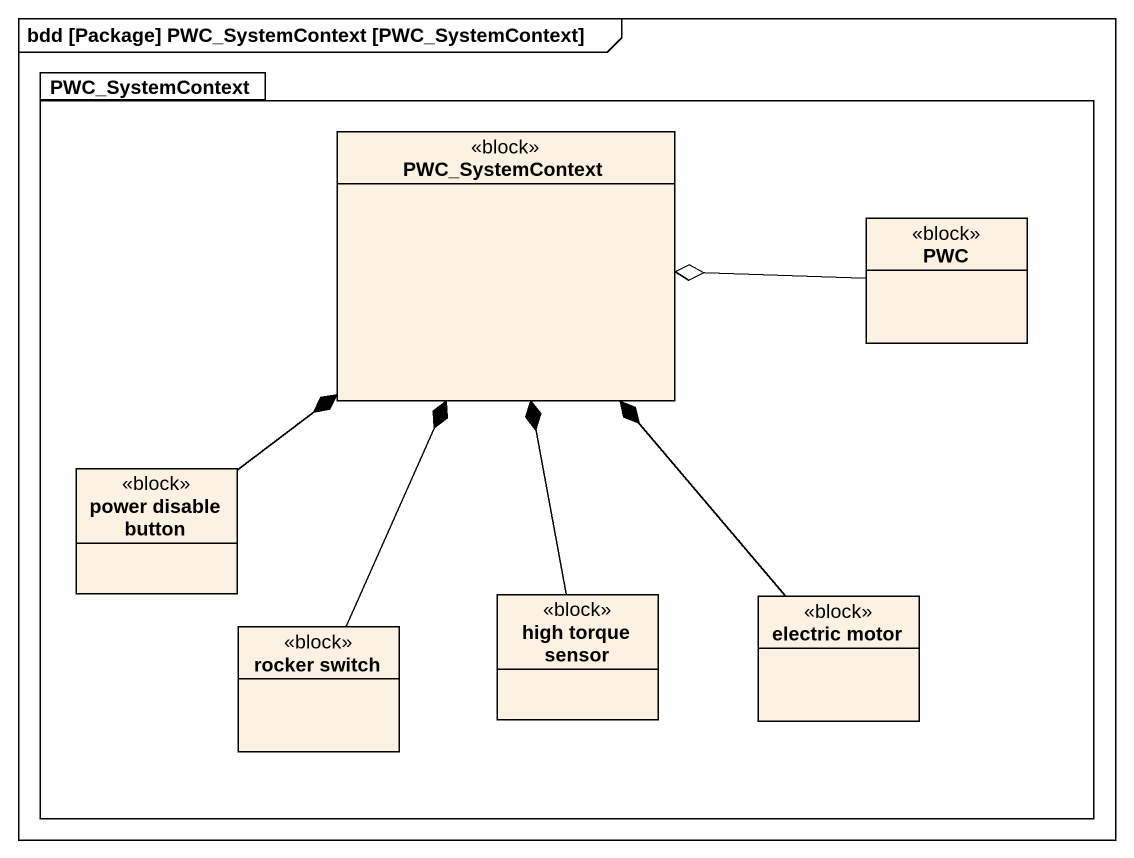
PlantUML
@startuml
mainframe bdd [Package] PWC_SystemContext [PWC_SystemContext]
hide circle
hide empty members
package PWC_SystemContext {
  class "PWC_SystemContext" as PWC_SystemContext_2 <<block>>
  class PWC <<block>>
  class "power disable button" as power_disable_button <<block>>
  class "rocker switch" as rocker_switch <<block>>
  class "high torque sensor" as high_torque_sensor <<block>>
  class "electric motor" as electric_motor <<block>>
}
PWC -left-o PWC_SystemContext_2
power_disable_button -up-* PWC_SystemContext_2
rocker_switch -up-* PWC_SystemContext_2
high_torque_sensor -up-* PWC_SystemContext_2
electric_motor -up-* PWC_SystemContext_2
@enduml
